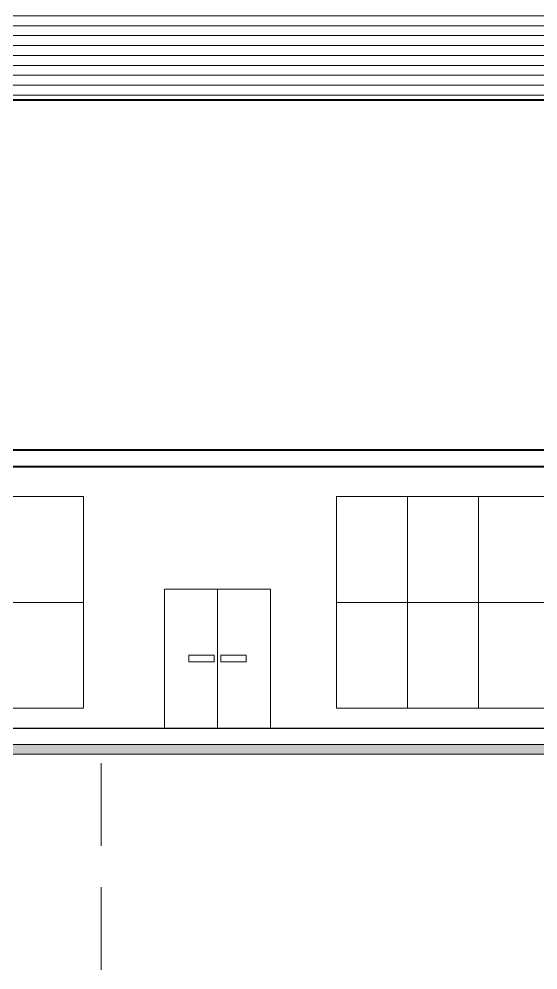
# Model space of a CAD drawing. Header units: millimetres. Extents: x 1564 to 2013, y 216 to 285.
# Drawn here: x 1589.93 to 1597.78, y 217.29 to 231.67 of the extents above; entities that cross this region are included whole.
import ezdxf

# ---------------------------------------------------------------- set-up
doc = ezdxf.new("R2010")
doc.units = ezdxf.units.MM
doc.header["$LTSCALE"] = 10
doc.linetypes.add('DASHED2', pattern=[0.375, 0.25, -0.125])
for name, color, linetype, lineweight in [('CINZA', 252, 'Continuous', 13), ('cinza 03', 252, 'Continuous', 13), ('linha estutura', 252, 'Continuous', 13), ('pn 02', 16, 'Continuous', 20), ('PN 05', 50, 'Continuous', 40), ('PN 06', 1, 'Continuous', 40), ('PN-03', 180, 'Continuous', 30)]:
    doc.layers.add(name, color=color, linetype=linetype, lineweight=lineweight)

msp = doc.modelspace()

# ---------------------------------------------------------------- hatches: boundary and pattern name
at = {"layer": 'cinza 03'}
h = msp.add_hatch(dxfattribs=at)
h.set_pattern_fill('_USER', color=256, scale=0.15, style=0, pattern_type=0)
h.set_pattern_definition([(0, (963.22674, 189.11928), (0, 0.15), [])])
h.paths.add_polyline_path([(1607.171, 238.3), (1602.171, 238.3), (1602.171, 232), (1599.171, 232), (1599.171, 230.45), (1607.171, 230.45)])
h.paths.add_polyline_path([(1610.171, 272.95), (1607.171, 272.95), (1607.171, 257.2), (1608.171, 257.2), (1608.171, 250.9), (1607.171, 250.9), (1607.171, 244.6), (1608.171, 244.6), (1608.171, 238.3), (1607.171, 238.3), (1607.171, 230.45), (1610.171, 230.45)])
h.paths.add_polyline_path([(1596.171, 238.3), (1591.171, 238.3), (1591.171, 230.45), (1599.171, 230.45), (1599.171, 232), (1596.171, 232)])
h.paths.add_polyline_path([(1591.171, 238.3), (1590.171, 238.3), (1590.171, 244.6), (1591.171, 244.6), (1591.171, 250.9), (1590.171, 250.9), (1590.171, 257.2), (1591.171, 257.2), (1591.171, 263.5), (1590.171, 263.5), (1590.171, 269.8), (1591.171, 269.8), (1591.171, 272.95), (1588.16, 272.95), (1588.16, 230.45), (1591.171, 230.45)])
h.paths.add_polyline_path([(1595.996, 250.9), (1591.171, 250.9), (1591.171, 244.6), (1595.996, 244.6)])
h.paths.add_polyline_path([(1596.171, 263.5), (1591.171, 263.5), (1591.171, 257.2), (1596.171, 257.2)])
h.paths.add_polyline_path([(1599.171, 257.2), (1596.171, 257.2), (1596.171, 250.9), (1599.171, 250.9)])
h.paths.add_polyline_path([(1607.171, 250.9), (1602.171, 250.9), (1602.171, 244.6), (1607.171, 244.6)])
h.paths.add_polyline_path([(1607.171, 272.95), (1602.171, 272.95), (1602.171, 269.8), (1599.171, 269.8), (1599.171, 263.5), (1602.171, 263.5), (1602.171, 257.2), (1607.171, 257.2)])
h.paths.add_polyline_path([(1599.171, 269.8), (1596.171, 269.8), (1596.171, 263.5), (1599.171, 263.5)])
h.paths.add_polyline_path([(1596.171, 272.95), (1591.171, 272.95), (1591.171, 269.8), (1596.171, 269.8)])
h.paths.add_polyline_path([(1602.171, 257.2), (1599.171, 257.2), (1599.171, 250.9), (1602.171, 250.9)])
at = {"layer": 'pn 02'}
h = msp.add_hatch(color=256, dxfattribs=at)
h.paths.add_polyline_path([(1585.171, 220.557), (1585.171, 220.7), (1574.189, 220.7), (1574.189, 220.557)])
h.paths.add_polyline_path([(1591.171, 220.557), (1591.171, 220.7), (1585.171, 220.7), (1585.171, 220.557)])
msp.add_hatch(color=256, dxfattribs=at).paths.add_polyline_path([(1599.171, 220.7), (1591.171, 220.7), (1591.171, 220.557), (1599.171, 220.557)])

# ---------------------------------------------------------------- linework, layer by layer
at = {"layer": 'CINZA'}
for p, q in [((1595.803, 221.25), (1595.803, 224.45)), ((1596.874, 221.25), (1596.874, 224.45)), ((1590.906, 222.85), (1586.033, 222.85)), ((1597.946, 222.85), (1594.731, 222.85))]:
    msp.add_line(p, q, dxfattribs=at)
at = {"layer": 'linha estutura', "linetype": 'DASHED2', "ltscale": 0.5}
msp.add_line((1591.171, 217.293), (1591.171, 220.7), dxfattribs=at)
at = {"layer": 'pn 02'}
for p, q in [((1586.033, 224.45), (1590.906, 224.45)), ((1590.906, 224.45), (1590.906, 221.25)), ((1594.731, 224.45), (1594.731, 221.25)), ((1597.946, 224.45), (1594.731, 224.45)), ((1592.131, 223.05), (1592.131, 220.95)), ((1592.131, 223.05), (1593.731, 223.05)), ((1592.931, 223.05), (1592.931, 220.95)), ((1593.731, 223.05), (1593.731, 220.95)), ((1586.033, 221.25), (1590.906, 221.25)), ((1597.946, 221.25), (1594.731, 221.25)), ((1573.968, 220.7), (1618.395, 220.7)), ((1573.968, 220.557), (1618.395, 220.557))]:
    msp.add_line(p, q, dxfattribs=at)
for points in [[(1592.497, 222.05), (1592.881, 222.05), (1592.881, 221.954), (1592.497, 221.954)], [(1593.365, 222.05), (1592.981, 222.05), (1592.981, 221.954), (1593.365, 221.954)]]:
    msp.add_lwpolyline(points, close=True, dxfattribs=at)
at = {"layer": 'PN 05'}
msp.add_line((1585.033, 230.45), (1610.171, 230.45), dxfattribs=at)
at = {"layer": 'PN 06'}
for p, q in [((1612.171, 225.15), (1576.743, 225.15)), ((1612.171, 224.9), (1576.743, 224.9))]:
    msp.add_line(p, q, dxfattribs=at)
at = {"layer": 'PN-03'}
msp.add_line((1585.033, 220.95), (1610.171, 220.95), dxfattribs=at)

doc.saveas('drawing.dxf')
